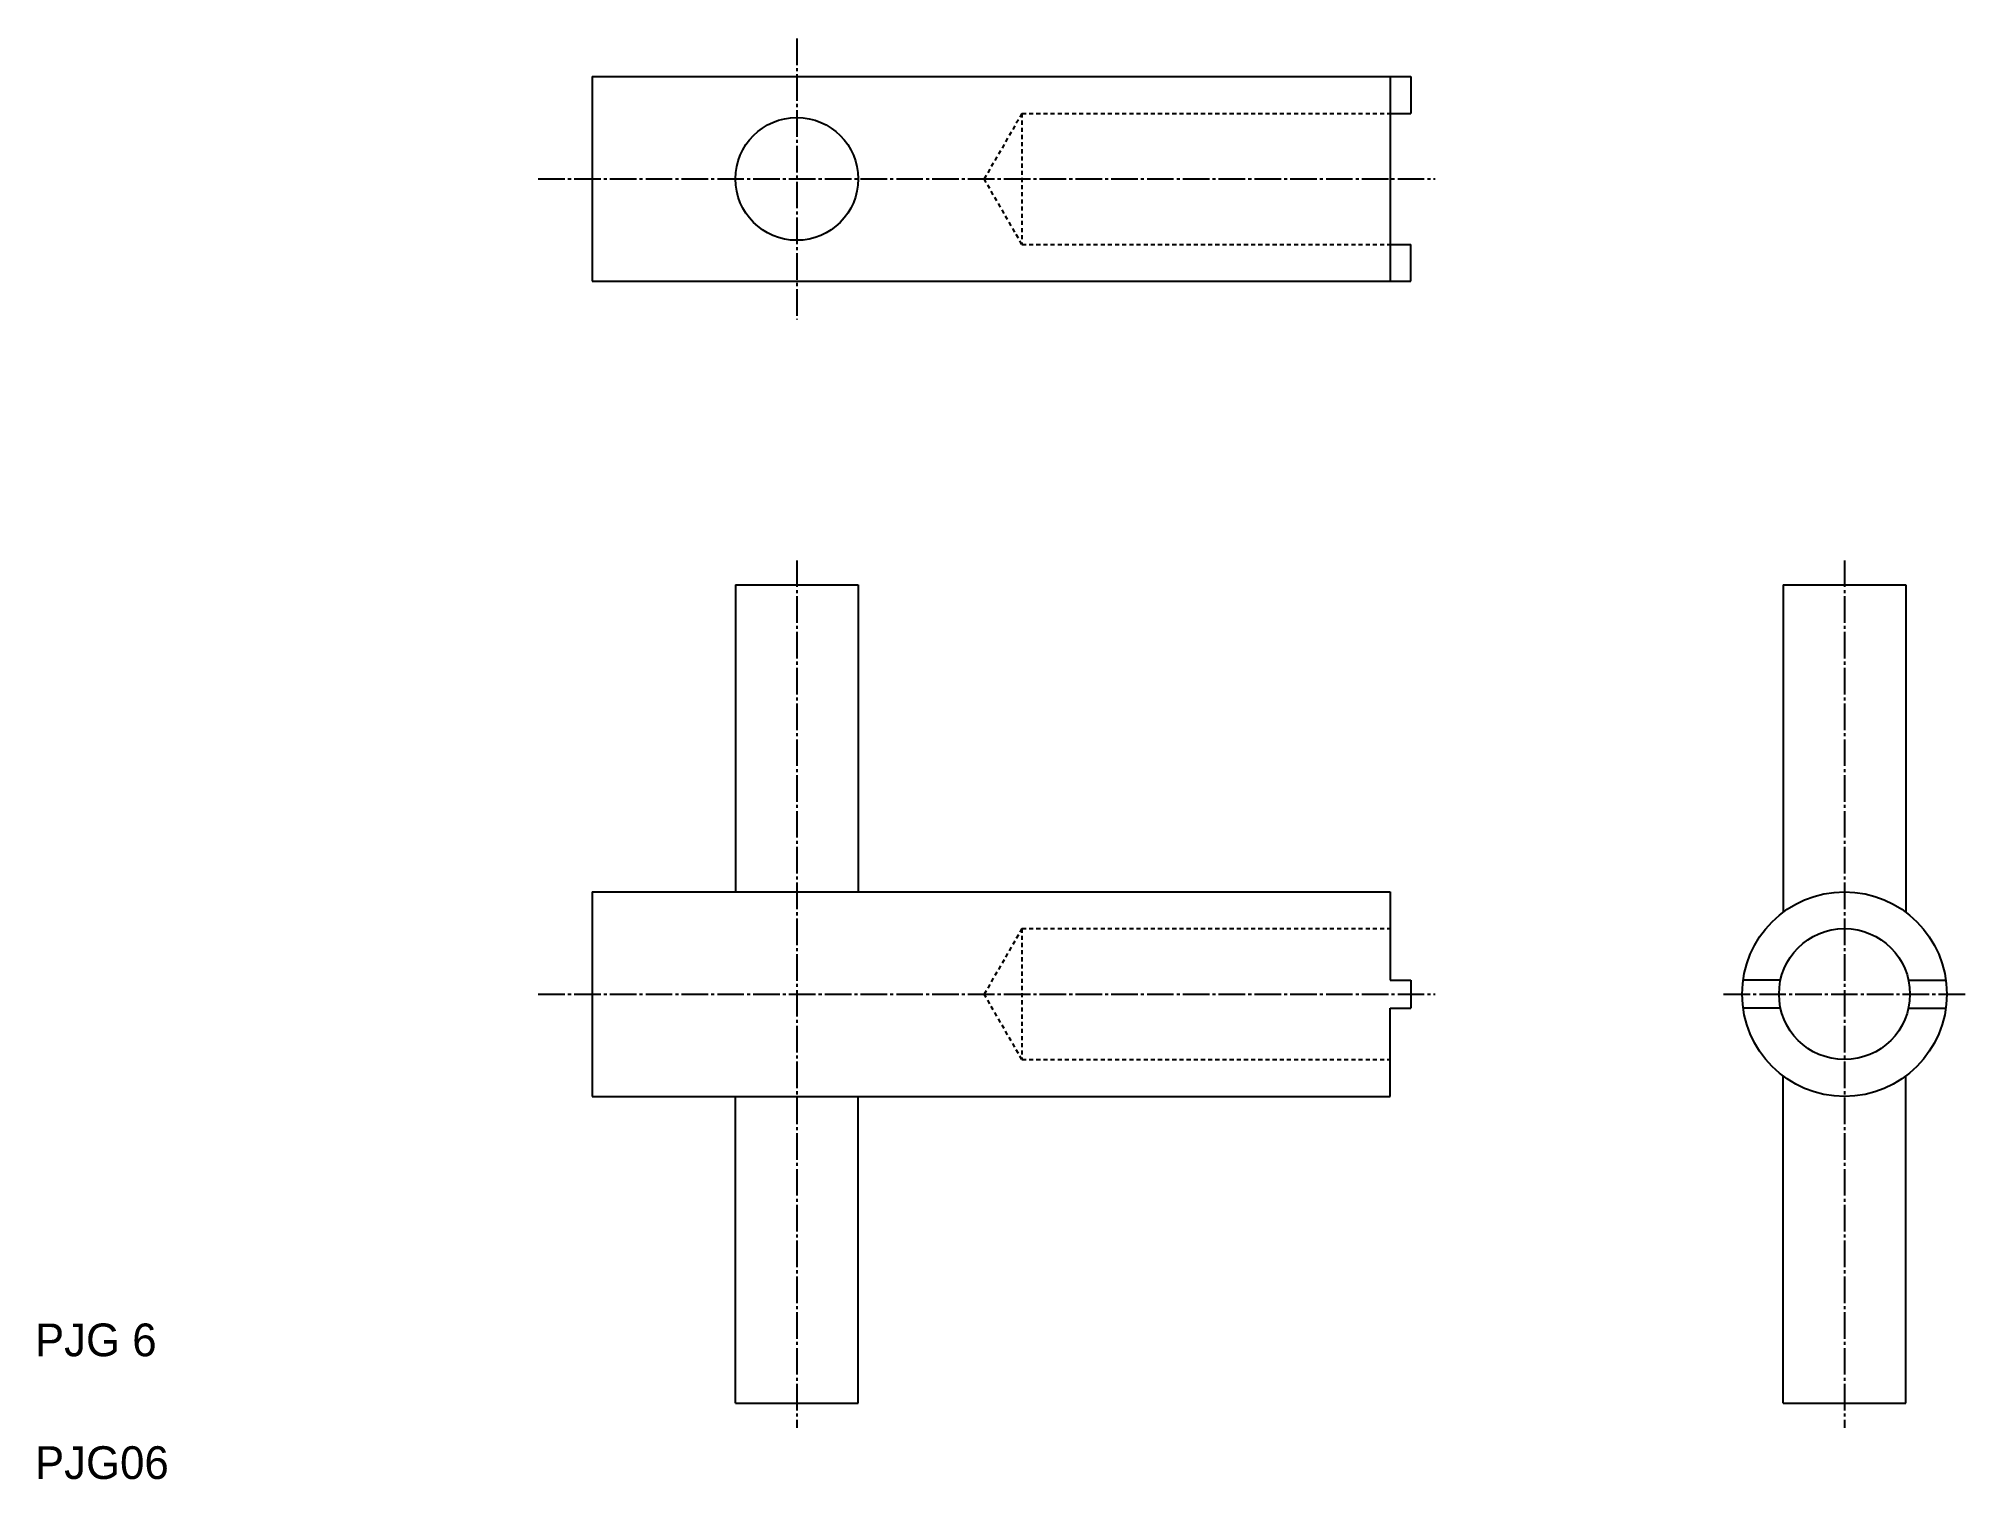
# Model space of a CAD drawing. Extents: x 10 to 246, y 10 to 186.
import ezdxf

# ---------------------------------------------------------------- set-up
doc = ezdxf.new("R2010")
doc.units = 0
doc.header["$LTSCALE"] = 0.25
doc.linetypes.add('CENTER', pattern=[17.5, 13, -1.5, 1.5, -1.5])
doc.linetypes.add('DASHED', pattern=[3.5, 2, -1.5])
doc.layers.get('0').update_dxf_attribs({"linetype": 'CONTINUOUS'})
doc.layers.add('CENTER', color=1, linetype='CENTER')

msp = doc.modelspace()

# ---------------------------------------------------------------- linework, layer by layer
for p, q in [((78.09, 181.36), (178.09, 181.36)), ((78.09, 181.36), (78.09, 156.36)), ((175.59, 181.36), (175.59, 156.36)), ((178.09, 181.36), (178.09, 176.86)), ((175.59, 176.86), (178.09, 176.86)), ((175.59, 160.86), (178.09, 160.86)), ((178.09, 156.36), (178.09, 160.86)), ((78.09, 156.36), (178.09, 156.36)), ((95.59, 119.25), (95.59, 81.75)), ((95.59, 119.25), (110.59, 119.25)), ((99.34, 119.25), (99.34, 119.25)), ((103.09, 119.25), (103.09, 119.25)), ((110.59, 119.25), (110.59, 81.75)), ((223.59, 119.25), (223.59, 79.25)), ((223.59, 119.25), (238.59, 119.25)), ((238.59, 119.25), (238.59, 79.25)), ((78.09, 81.75), (175.59, 81.75)), ((78.09, 81.75), (78.09, 56.75)), ((175.59, 81.75), (175.59, 70.95)), ((175.59, 70.95), (178.09, 70.95)), ((178.09, 70.95), (178.09, 67.55)), ((223.28, 70.95), (218.71, 70.95)), ((238.91, 70.95), (243.48, 70.95)), ((175.59, 56.75), (175.59, 67.55)), ((175.59, 67.55), (178.09, 67.55)), ((223.28, 67.55), (218.71, 67.55)), ((238.91, 67.55), (243.48, 67.55)), ((223.59, 19.25), (223.59, 59.25)), ((238.59, 19.25), (238.59, 59.25)), ((78.09, 56.75), (175.59, 56.75)), ((95.59, 19.25), (95.59, 56.75)), ((110.59, 19.25), (110.59, 56.75)), ((95.59, 19.25), (110.59, 19.25)), ((223.59, 19.25), (238.59, 19.25))]:
    msp.add_line(p, q)
at = {"color": 3, "linetype": 'DASHED'}
for p, q in [((130.59, 176.86), (125.98, 168.86)), ((130.59, 176.86), (175.59, 176.86)), ((130.59, 176.86), (130.59, 160.86)), ((130.59, 160.86), (125.98, 168.86)), ((130.59, 160.86), (175.59, 160.86)), ((130.59, 77.25), (125.98, 69.25)), ((130.59, 77.25), (175.59, 77.25)), ((130.59, 77.25), (130.59, 61.25)), ((130.59, 61.25), (125.98, 69.25)), ((130.59, 61.25), (175.59, 61.25))]:
    msp.add_line(p, q, dxfattribs=at)
for centre, radius in [((103.09, 168.86), 7.5), ((231.09, 69.25), 12.5), ((231.09, 69.25), 8)]:
    msp.add_circle(centre, radius)
at = {"layer": 'CENTER', "color": 1, "linetype": 'CENTER'}
for p, q in [((103.09, 186.02), (103.09, 151.7)), ((71.5, 168.86), (181.09, 168.86)), ((103.09, 122.25), (103.09, 16.25)), ((231.09, 122.25), (231.09, 16.25)), ((71.5, 69.25), (181.09, 69.25)), ((216.32, 69.25), (245.87, 69.25))]:
    msp.add_line(p, q, dxfattribs=at)

# ---------------------------------------------------------------- texts
for s, p in [('PJG 6', (10, 25)), ('PJG06', (10, 10))]:
    msp.add_text(s, height=4).set_placement(p)

doc.saveas('drawing.dxf')
